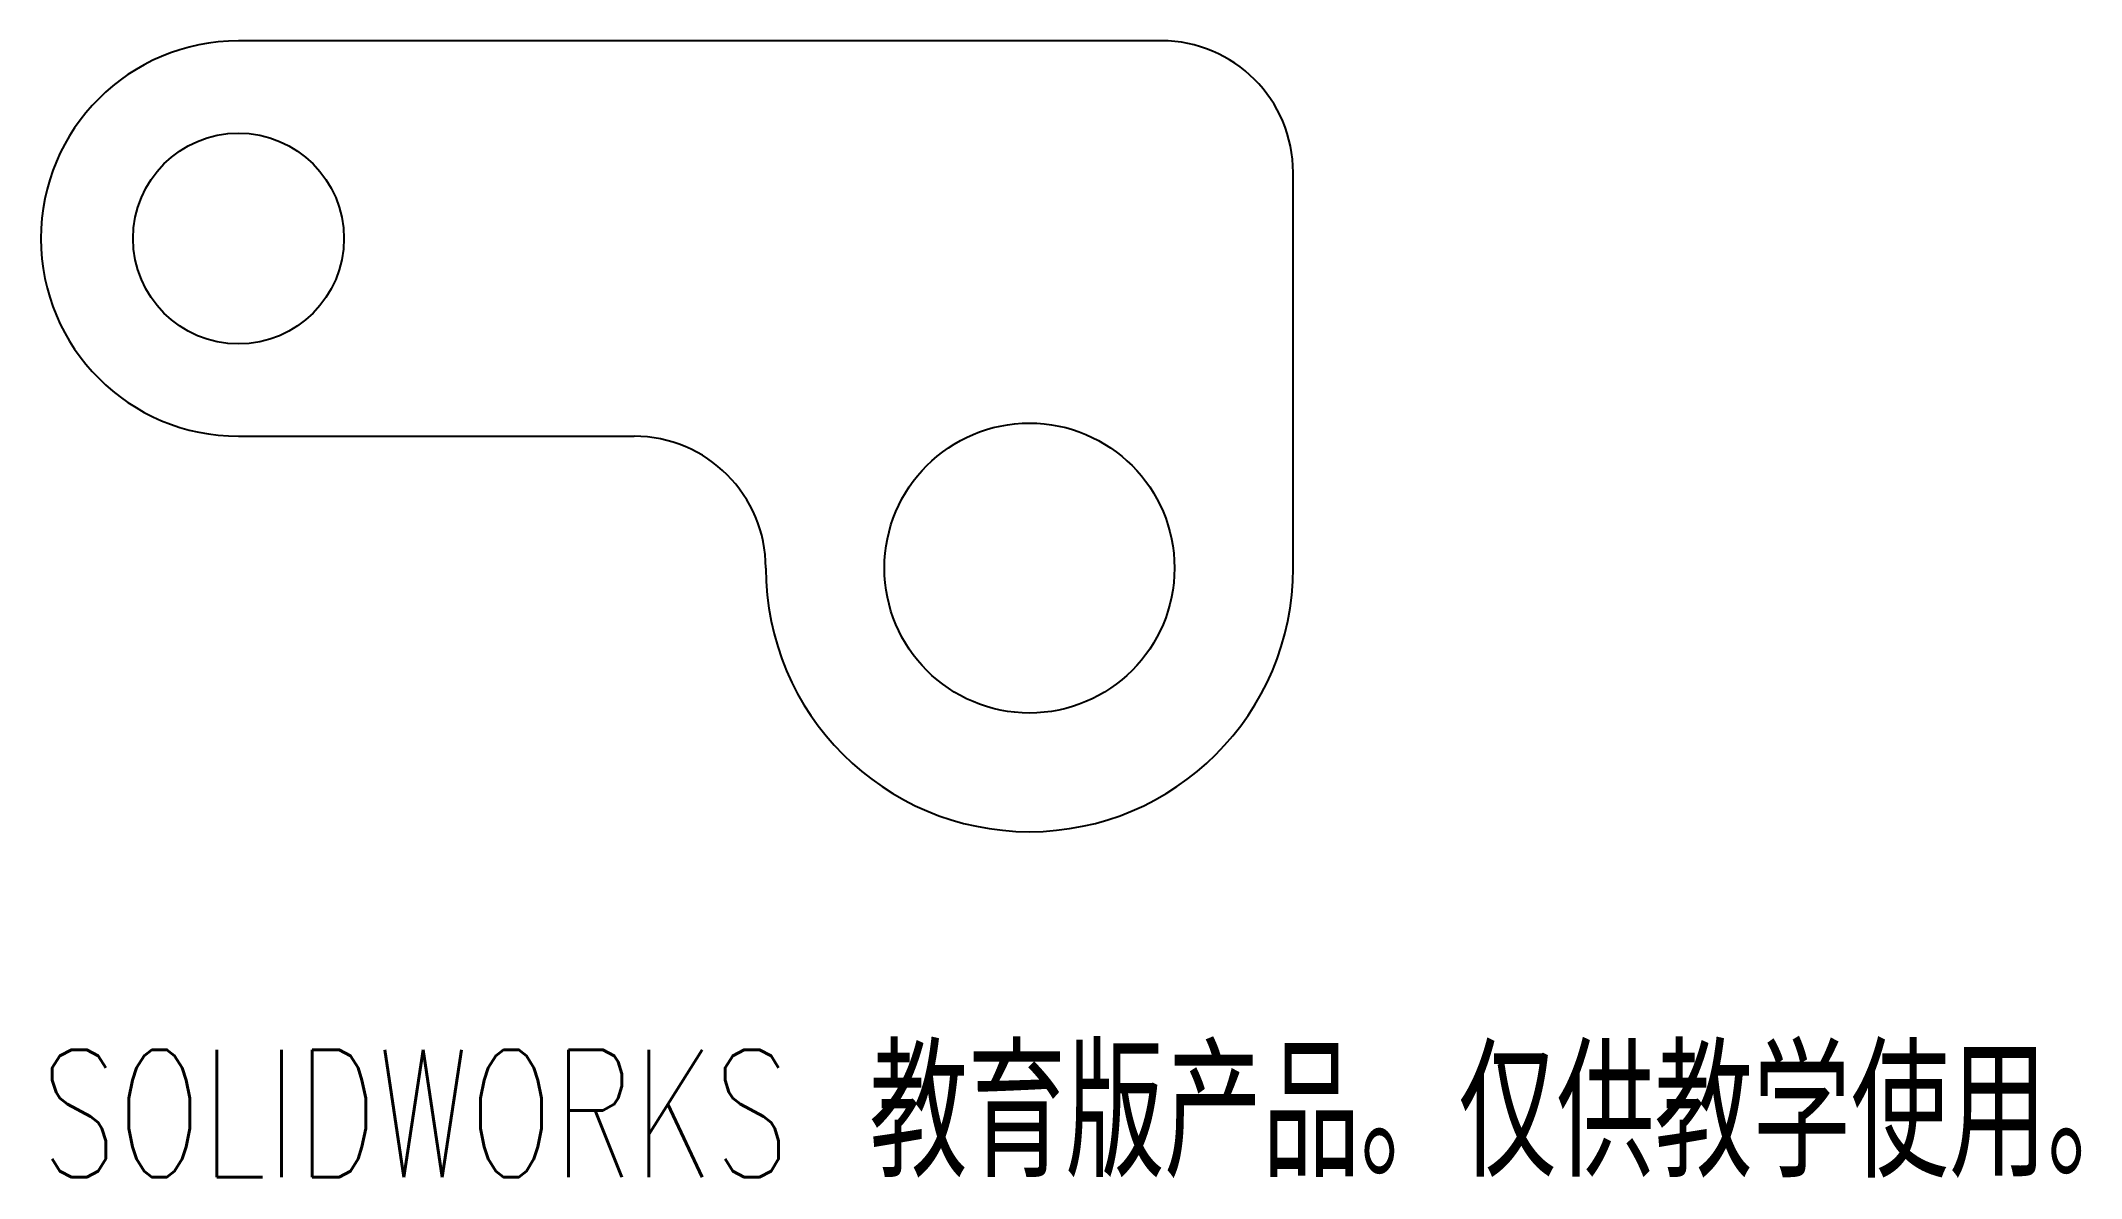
# Model space of a CAD drawing. Header units: millimetres. Extents: x -37.5 to 39.9, y -35.6 to 7.5.
import ezdxf

# ---------------------------------------------------------------- set-up
doc = ezdxf.new("R2010")
doc.units = ezdxf.units.MM
doc.styles.add('SLDTEXTSTYLE0', font='TXT', dxfattribs={"width": 0.7, "bigfont": 'bigfont'})

msp = doc.modelspace()

# ---------------------------------------------------------------- linework, layer by layer
at = {"color": 7, "linetype": 'Continuous', "lineweight": 25}
for p, q in [((5, 7.5), (-30, 7.5)), ((10, -12.5), (10, 2.5)), ((-30, -7.5), (-15, -7.5))]:
    msp.add_line(p, q, dxfattribs=at)
for centre, radius in [((-30, 0), 4), ((0, -12.5), 5.5)]:
    msp.add_circle(centre, radius, dxfattribs=at)
for centre, radius, start, end in [((-30, 0), 7.5, 90, 270), ((5, 2.5), 5, 0, 90), ((-15, -12.5), 5, 0, 90), ((0, -12.5), 10, 180, 0)]:
    msp.add_arc(centre, radius, start, end, dxfattribs=at)

# ---------------------------------------------------------------- texts
at = {"color": 7, "linetype": 'Continuous', "insert": (-37.5, -30.77), "char_height": 4.83362, "attachment_point": 1, "style": 'SLDTEXTSTYLE0'}
msp.add_mtext('SOLIDWORKS 教育版产品。仅供教学使用。', dxfattribs=at)

doc.saveas('drawing.dxf')
